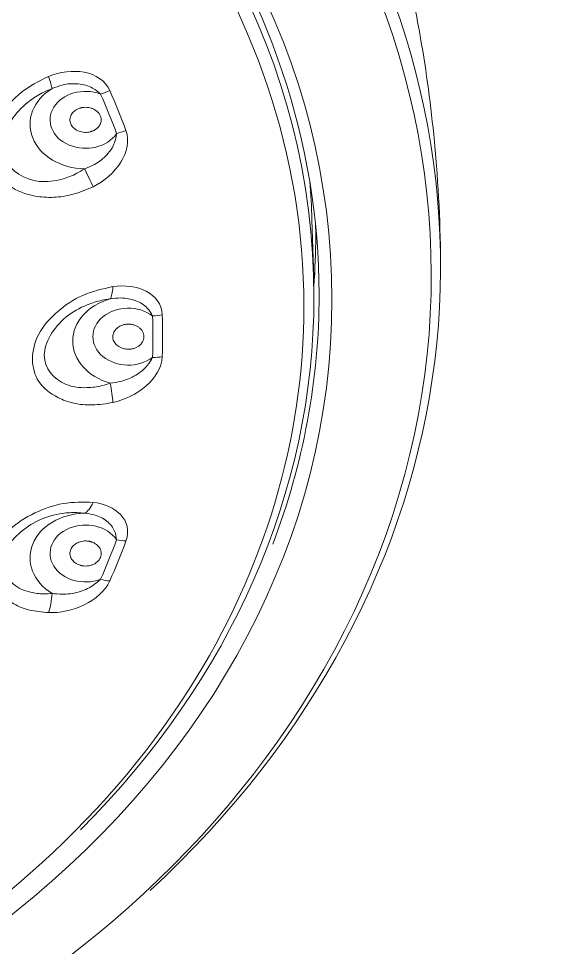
# Model space of a CAD drawing. Extents: x 4791 to 7950, y -233 to 2082.
# Drawn here: x 5988.57 to 6005.82, y 1169.87 to 1199.62 of the extents above; entities that cross this region are included whole.
import ezdxf

# ---------------------------------------------------------------- set-up
doc = ezdxf.new("R2010")
doc.units = 0
doc.header["$LTSCALE"] = 1.7
doc.header["$MEASUREMENT"] = 0
doc.layers.add('1', color=7, linetype='CONTINUOUS', true_color=0xffffff)

msp = doc.modelspace()

# ---------------------------------------------------------------- linework, layer by layer
at = {"layer": '1', "color": 7, "linetype": 'Continuous', "lineweight": 18}
msp.add_line((5998.017, 1191.34), (5997.963, 1193.181), dxfattribs=at)
at = {"layer": '1', "color": 7, "linetype": 'Continuous', "lineweight": 13}
for centre, major_axis, ratio, start_param, end_param in [((5964.082, 1191.41), (37.699, 0), 0.802817, 5.785835, 9.921285), ((5964.082, 1190.416), (33.622, 0), 0.802817, 0, 3.141593), ((5989.253, 1198.25), (-0.384, 0.923), 0.077926, 3.456905, 4.134934), ((5990.712, 1196.241), (-1.779, 0), 0.802817, 5.359245, 7.835444), ((5990.712, 1196.381), (1.136, 0), 0.802817, 1.132001, 5.779503), ((5964.082, 1189.435), (28.789, 0), 0.802817, 0.285362, 0.342957), ((5964.082, 1189.464), (-29.098, 0), 0.802817, 3.426954, 3.484549), ((5990.667, 1194.754), (-0.439, 0.899), 0.036724, 4.08237, 4.760399), ((5991.292, 1191.589), (-0.149, 0.989), 0.255139, 3.40608, 4.084109), ((5992.082, 1189.295), (-1.779, 0), 0.802817, 5.045086, 7.521285), ((5992.082, 1189.435), (1.136, 0), 0.802817, 0.817842, 5.465344), ((5964.082, 1190.416), (33.622, 0), 0.802817, 5.811161, 6.283185), ((5964.082, 1189.435), (28.789, 0), 0.802817, 6.254388, 6.311983), ((5964.082, 1189.464), (-29.098, 0), 0.802817, 3.112795, 3.17039), ((5991.292, 1187.914), (-0.207, 0.978), 0.211817, 4.021184, 4.699213), ((5990.667, 1184.749), (0.101, 0.995), 0.430232, 3.401297, 4.079326), ((5990.712, 1182.349), (-1.779, 0), 0.802817, 4.730926, 7.207126), ((5990.712, 1182.488), (1.136, 0), 0.802817, 0.503683, 5.151184), ((5964.082, 1189.435), (28.789, 0), 0.802817, 5.940229, 5.997824), ((5964.082, 1189.464), (-29.098, 0), 0.802817, 2.798636, 2.856231), ((5989.253, 1181.254), (0.039, 0.999), 0.38903, 4.004609, 4.682638)]:
    msp.add_ellipse(centre, major_axis=major_axis, ratio=ratio, start_param=start_param, end_param=end_param, dxfattribs=at)
at = {"layer": '1', "color": 7, "linetype": 'Continuous', "lineweight": 18}
for centre, major_axis, ratio, start_param, end_param in [((5964.082, 1191.685), (-37.999, 0), 0.802817, 2.426765, 7.349349), ((5964.082, 1190.784), (34.11, 0), 0.802817, 0, 3.141593), ((5964.082, 1190.7), (-33.944, 0), 0.802817, 3.141593, 6.283185), ((5991.195, 1197.803), (-0.914, -0.406), 0.561503, 1.326064, 1.639952), ((5991.707, 1196.537), (0.939, 0.343), 0.572113, 4.506294, 4.820182), ((5964.082, 1192.542), (-33.89, 0), 0.802817, 3.165155, 3.210217), ((5964.082, 1192.661), (-34, 0), 0.802817, 3.141593, 3.154355), ((5964.082, 1192.661), (-34, 0), 0.802817, 3.08259, 3.141593), ((5964.082, 1190.7), (-33.944, 0), 0.802817, 2.464874, 3.141593), ((5964.082, 1190.784), (34.11, 0), 0.802817, 5.986698, 6.283185), ((5992.859, 1190.696), (-0.999, -0.036), 0.595978, 1.549416, 1.863304), ((5992.859, 1189.365), (0.999, -0.036), 0.595978, 4.73377, 5.047658), ((5991.707, 1183.525), (-0.939, 0.343), 0.572113, 1.776892, 2.09078), ((5991.195, 1182.259), (0.914, -0.406), 0.561503, 4.957121, 5.27101), ((5964.082, 1190.416), (33.622, 0), 0.802817, 3.695986, 5.811161), ((5964.082, 1191.41), (37.699, 0), 0.802817, 5.156583, 5.785835)]:
    msp.add_ellipse(centre, major_axis=major_axis, ratio=ratio, start_param=start_param, end_param=end_param, dxfattribs=at)
msp.add_ellipse((5964.082, 1190.624), major_axis=(-34.52, 0), ratio=0.802817, dxfattribs=at)
for points, knots in [([(6002.081, 1191.852), (6002.07, 1193.214), (6001.936, 1195.673), (6001.48, 1198.956), (6000.965, 1201.432), (6000.496, 1203.245), (6000.076, 1204.663), (5999.65, 1205.949), (5999.172, 1207.256), (5998.531, 1208.847), (5997.56, 1210.978), (5996.052, 1213.795), (5993.845, 1217.184), (5991.987, 1219.466), (5990.9, 1220.652)], [0, 0, 0, 0, 0.128474, 0.233219, 0.313212, 0.367991, 0.411653, 0.454626, 0.496901, 0.544064, 0.617151, 0.71802, 0.846086, 1, 1, 1, 1]), ([(5991.195, 1197.207), (5991.112, 1197.276), (5990.914, 1197.443), (5990.477, 1197.559), (5990.016, 1197.53), (5989.747, 1197.423), (5989.64, 1197.381)], [0, 0, 0, 0, 0.208279, 0.500324, 0.801781, 1, 1, 1, 1]), ([(5990.867, 1195.999), (5990.875, 1196.001), (5990.891, 1196.006), (5990.923, 1196.017), (5990.978, 1196.039), (5991.048, 1196.08), (5991.118, 1196.142), (5991.189, 1196.239), (5991.227, 1196.379), (5991.183, 1196.548), (5991.076, 1196.666), (5990.96, 1196.733), (5990.863, 1196.767), (5990.76, 1196.783), (5990.674, 1196.783), (5990.616, 1196.775), (5990.584, 1196.769), (5990.564, 1196.764), (5990.548, 1196.76), (5990.533, 1196.756), (5990.506, 1196.747), (5990.426, 1196.716), (5990.341, 1196.658), (5990.272, 1196.576), (5990.223, 1196.486), (5990.202, 1196.364), (5990.241, 1196.221), (5990.345, 1196.095), (5990.499, 1196.008), (5990.652, 1195.977), (5990.773, 1195.981), (5990.833, 1195.991), (5990.863, 1195.998), (5990.867, 1195.999)], [0, 0, 0, 0, 0.007812, 0.015625, 0.03125, 0.0625, 0.09375, 0.125, 0.1875, 0.25, 0.3125, 0.34375, 0.375, 0.40625, 0.4375, 0.453125, 0.460938, 0.46875, 0.472656, 0.476562, 0.484375, 0.5, 0.5625, 0.59375, 0.625, 0.6875, 0.75, 0.8125, 0.875, 0.9375, 0.96875, 0.996094, 1, 1, 1, 1]), ([(5990.679, 1194.814), (5990.787, 1194.856), (5991.056, 1194.963), (5991.413, 1195.247), (5991.657, 1195.607), (5991.692, 1195.842), (5991.707, 1195.941)], [0, 0, 0, 0, 0.200427, 0.49953, 0.790892, 1, 1, 1, 1]), ([(5992.859, 1190.1), (5992.808, 1190.187), (5992.686, 1190.395), (5992.328, 1190.611), (5991.897, 1190.696), (5991.614, 1190.659), (5991.501, 1190.645)], [0, 0, 0, 0, 0.208279, 0.500324, 0.801781, 1, 1, 1, 1]), ([(5992.083, 1189.033), (5992.091, 1189.033), (5992.109, 1189.034), (5992.143, 1189.036), (5992.203, 1189.043), (5992.286, 1189.065), (5992.377, 1189.107), (5992.481, 1189.181), (5992.571, 1189.305), (5992.595, 1189.477), (5992.538, 1189.616), (5992.454, 1189.708), (5992.374, 1189.764), (5992.283, 1189.805), (5992.201, 1189.826), (5992.143, 1189.833), (5992.11, 1189.836), (5992.089, 1189.836), (5992.073, 1189.836), (5992.056, 1189.836), (5992.028, 1189.834), (5991.939, 1189.824), (5991.836, 1189.79), (5991.739, 1189.729), (5991.658, 1189.656), (5991.591, 1189.545), (5991.573, 1189.399), (5991.623, 1189.254), (5991.736, 1189.132), (5991.87, 1189.065), (5991.986, 1189.039), (5992.048, 1189.033), (5992.079, 1189.033), (5992.083, 1189.033)], [0, 0, 0, 0, 0.007812, 0.015625, 0.03125, 0.0625, 0.09375, 0.125, 0.1875, 0.25, 0.3125, 0.34375, 0.375, 0.40625, 0.4375, 0.453125, 0.460938, 0.46875, 0.472656, 0.476562, 0.484375, 0.5, 0.5625, 0.59375, 0.625, 0.6875, 0.75, 0.8125, 0.875, 0.9375, 0.96875, 0.996094, 1, 1, 1, 1]), ([(5991.501, 1187.945), (5991.615, 1187.96), (5991.898, 1187.996), (5992.328, 1188.18), (5992.685, 1188.464), (5992.808, 1188.679), (5992.859, 1188.769)], [0, 0, 0, 0, 0.200427, 0.49953, 0.790892, 1, 1, 1, 1]), ([(5991.707, 1182.928), (5991.692, 1183.023), (5991.657, 1183.251), (5991.413, 1183.545), (5991.055, 1183.729), (5990.786, 1183.763), (5990.679, 1183.777)], [0, 0, 0, 0, 0.208279, 0.500324, 0.801781, 1, 1, 1, 1]), ([(5990.558, 1182.106), (5990.566, 1182.104), (5990.582, 1182.1), (5990.616, 1182.094), (5990.676, 1182.086), (5990.764, 1182.086), (5990.866, 1182.103), (5990.994, 1182.148), (5991.127, 1182.243), (5991.216, 1182.401), (5991.216, 1182.547), (5991.17, 1182.656), (5991.116, 1182.729), (5991.045, 1182.791), (5990.976, 1182.831), (5990.923, 1182.852), (5990.893, 1182.863), (5990.873, 1182.868), (5990.857, 1182.872), (5990.842, 1182.876), (5990.814, 1182.882), (5990.726, 1182.894), (5990.614, 1182.887), (5990.498, 1182.854), (5990.393, 1182.804), (5990.287, 1182.716), (5990.214, 1182.581), (5990.206, 1182.43), (5990.266, 1182.287), (5990.368, 1182.19), (5990.468, 1182.136), (5990.525, 1182.115), (5990.554, 1182.107), (5990.558, 1182.106)], [0, 0, 0, 0, 0.007812, 0.015625, 0.03125, 0.0625, 0.09375, 0.125, 0.1875, 0.25, 0.3125, 0.34375, 0.375, 0.40625, 0.4375, 0.453125, 0.460938, 0.46875, 0.472656, 0.476562, 0.484375, 0.5, 0.5625, 0.59375, 0.625, 0.6875, 0.75, 0.8125, 0.875, 0.9375, 0.96875, 0.996094, 1, 1, 1, 1]), ([(5989.64, 1181.209), (5989.748, 1181.196), (5990.017, 1181.162), (5990.478, 1181.232), (5990.914, 1181.415), (5991.112, 1181.59), (5991.195, 1181.663)], [0, 0, 0, 0, 0.200427, 0.49953, 0.790892, 1, 1, 1, 1])]:
    msp.add_open_spline(points, degree=3, knots=knots, dxfattribs=at)
at = {"layer": '1', "color": 7, "linetype": 'Continuous', "lineweight": 13}
for points, knots in [([(5990.952, 1194.238), (5990.741, 1194.147), (5990.332, 1193.972), (5989.69, 1193.877), (5988.977, 1193.928), (5988.226, 1194.202), (5987.733, 1194.874), (5987.609, 1195.715), (5987.98, 1196.563), (5988.623, 1197.316), (5989.217, 1197.616), (5989.522, 1197.771)], [0, 0, 0, 0, 0.087456, 0.169153, 0.25014, 0.377375, 0.499739, 0.622279, 0.749894, 0.871256, 1, 1, 1, 1]), ([(5989.64, 1197.381), (5989.552, 1197.346), (5989.311, 1197.249), (5988.858, 1196.969), (5988.174, 1196.315), (5987.995, 1195.506), (5988.31, 1194.728), (5988.983, 1194.32), (5989.885, 1194.437), (5990.375, 1194.623), (5990.599, 1194.763), (5990.679, 1194.814)], [0, 0, 0, 0, 0.046355, 0.127416, 0.254336, 0.50001, 0.500136, 0.746142, 0.872777, 0.954138, 1, 1, 1, 1]), ([(5991.583, 1187.325), (5991.363, 1187.289), (5990.936, 1187.22), (5990.331, 1187.283), (5989.715, 1187.503), (5989.145, 1187.943), (5989.013, 1188.46), (5989.012, 1188.977), (5989.144, 1189.543), (5989.779, 1190.259), (5990.622, 1190.822), (5991.257, 1190.965), (5991.583, 1191.039)], [0, 0, 0, 0, 0.087458, 0.169158, 0.250147, 0.37738, 0.499751, 0.500394, 0.622942, 0.750385, 0.871489, 1, 1, 1, 1]), ([(5991.501, 1190.645), (5991.413, 1190.632), (5991.168, 1190.597), (5990.672, 1190.438), (5989.838, 1189.976), (5989.391, 1189.247), (5989.391, 1188.429), (5989.839, 1187.879), (5990.674, 1187.775), (5991.17, 1187.836), (5991.414, 1187.916), (5991.501, 1187.945)], [0, 0, 0, 0, 0.046355, 0.127416, 0.254336, 0.50001, 0.500136, 0.746142, 0.872777, 0.954138, 1, 1, 1, 1]), ([(5989.522, 1180.593), (5989.314, 1180.612), (5988.912, 1180.649), (5988.403, 1180.853), (5987.944, 1181.21), (5987.611, 1181.767), (5987.73, 1182.536), (5988.22, 1183.282), (5989.058, 1183.814), (5990.019, 1184.149), (5990.635, 1184.134), (5990.952, 1184.126)], [0, 0, 0, 0, 0.087456, 0.169153, 0.25014, 0.377375, 0.499739, 0.622279, 0.749894, 0.871256, 1, 1, 1, 1]), ([(5990.679, 1183.777), (5990.598, 1183.786), (5990.374, 1183.81), (5989.883, 1183.777), (5988.981, 1183.535), (5988.309, 1182.948), (5987.995, 1182.17), (5988.175, 1181.541), (5988.86, 1181.243), (5989.312, 1181.183), (5989.553, 1181.202), (5989.64, 1181.209)], [0, 0, 0, 0, 0.046355, 0.127416, 0.254336, 0.50001, 0.500136, 0.746142, 0.872777, 0.954138, 1, 1, 1, 1])]:
    msp.add_open_spline(points, degree=3, knots=knots, dxfattribs=at)
for points in [[(5991.485, 1197.319), (5991.196, 1197.969), (5990.259, 1198.077), (5989.522, 1197.771)], [(5990.952, 1194.238), (5991.669, 1194.588), (5992.246, 1195.374), (5992.003, 1196.04)], [(5993.168, 1190.136), (5993.143, 1190.826), (5992.348, 1191.154), (5991.583, 1191.039)], [(5991.583, 1187.325), (5992.346, 1187.486), (5993.143, 1188.098), (5993.168, 1188.791)], [(5992.003, 1182.888), (5992.245, 1183.55), (5991.671, 1184.052), (5990.952, 1184.126)], [(5989.522, 1180.593), (5990.257, 1180.564), (5991.195, 1180.955), (5991.485, 1181.608)]]:
    msp.add_open_spline(points, degree=3, dxfattribs=at)

doc.saveas('drawing.dxf')
